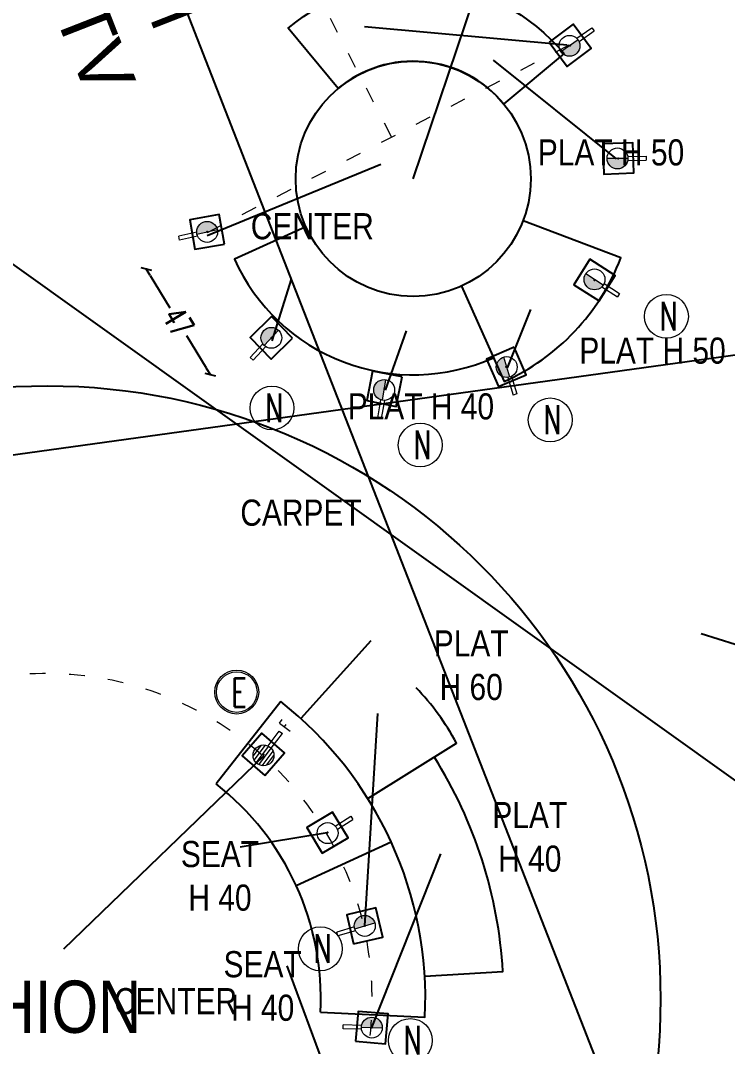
# Model space of a CAD drawing. Header units: millimetres. Extents: x 1734 to 22014, y 983 to 3953.
# Drawn here: x 2737.1 to 3007.7, y 2427.1 to 2819.7 of the extents above; entities that cross this region are included whole.
import ezdxf

# ---------------------------------------------------------------- set-up
doc = ezdxf.new("R2010")
doc.units = ezdxf.units.MM
doc.linetypes.add('ACAD_ISO03W100', pattern=[30, 12, -18])
doc.linetypes.add('PUNTO2', pattern=[0.125, 0, -0.125])
for name, color, linetype in [('ARCH PLAN_text', 3, 'Continuous'), ('FLOO_areas', 6, 'Continuous'), ('LAY_furn freestanding', 1, 'Continuous'), ('LAY_furn wall', 1, 'Continuous'), ('LAY_text', 3, 'Continuous'), ('LD_beam', 240, 'Continuous'), ('LD_pointing', 30, 'Continuous'), ('LD_quote', 242, 'Continuous')]:
    doc.layers.add(name, color=color, linetype=linetype)
doc.layers.add('LD_light', color=240, linetype='Continuous', lineweight=5)
doc.layers.add('LD_text', color=7, linetype='Continuous', lineweight=9)
doc.styles.add('Detail 1-50', font='Arial Narrow.ttf', dxfattribs={"height": 0.125})
doc.styles.add('SIMPLEX', font='SIMPLEX.SHX', dxfattribs={"width": 0.65})
doc.styles.get("Standard").update_dxf_attribs({"font": 'Arial.ttf'})
doc.dimstyles.new('Illuminazione 1_100', dxfattribs={"dimtxt": 9, "dimasz": 3, "dimexe": 0.05, "dimexo": 0.05, "dimgap": 1.5, "dimtad": 0, "dimdec": 0, "dimlfac": -1, "dimzin": 0, "dimdsep": 46, "dimtxsty": 'SIMPLEX', "dimblk": 'LINEET2S', "dimcen": 0, "dimdle": 0.1, "dimse1": 1, "dimse2": 1, "dimclrd": 7, "dimclrt": 256, "dimadec": 0, "dimazin": 0, "dimtfac": 1, "dimtdec": 0, "dimtix": 1, "dimtmove": 2, "dimatfit": 3, "dimldrblk": 'OBLIQUE', "dimfxl": 1, "dimtolj": 1, "dimarcsym": 0})

# ---------------------------------------------------------------- blocks, each defined once
blk = doc.blocks.new('farettosingolo11.5x11.5')
at = {"layer": 'LD_beam'}
blk.add_lwpolyline([(-5.75, 5.75), (5.75, 5.75), (5.75, -5.75), (-5.75, -5.75)], close=True, dxfattribs=at)
blk.add_point((0, 0), dxfattribs=at)
blk = doc.blocks.new('A$C2ABF7FAD')
at = {"layer": 'LD_light', "ltscale": 0.5}
h = blk.add_hatch(dxfattribs=at)
h.set_pattern_fill('LINE', color=70, scale=10, angle=450, style=0)
h.set_pattern_definition([(90, (4318.2435, -3313.5143), (-1.25, -3e-10), [])])
h.paths.add_polyline_path([(0, 4, 1), (8, 4, 1)])
at = {"layer": 'LD_light', "color": 70}
for p, q in [((3.25, 7.93), (3.25, 14.98)), ((3.25, 14.98), (4.75, 14.98)), ((4.75, 7.93), (4.75, 14.98))]:
    blk.add_line(p, q, dxfattribs=at)
blk.add_circle((4, 4), 4, dxfattribs=at)
at = {"layer": 'LD_light', "color": 70, "insert": (4, 18.2), "char_height": 5.08, "width": 7.4922, "attachment_point": 5, "rotation": 90, "style": 'SIMPLEX'}
blk.add_mtext('F', dxfattribs=at)
blk = doc.blocks.new('purefasciostrettoplan')
at = {"layer": 'LD_light'}
blk.add_hatch(color=256, dxfattribs=at).paths.add_polyline_path([(-4.3, 0, 1), (4.3, 0)])
for p, q in [((4.3, 0), (-4.3, 0)), ((4.22, 0.81), (11.81, 0.81)), ((11.81, 0.81), (11.81, -0.81)), ((4.22, -0.81), (11.81, -0.81))]:
    blk.add_line(p, q, dxfattribs=at)
blk.add_circle((0, 0), 4.3, dxfattribs=at)
blk = doc.blocks.new('A$C095D6B25')
at = {"layer": 'LD_light'}
for p, q in [((5.63, 5.45), (0, 1.2)), ((6.53, 4.26), (0.9, 0)), ((0.9, 0), (0, 1.2))]:
    blk.add_line(p, q, dxfattribs=at)
blk.add_circle((9.21, 7.22), 4, dxfattribs=at)
blk = doc.blocks.new('LINEET2S')
blk.add_line((-1, 0), (0, 0))
at = {"color": 5}
blk.add_line((0.5, 0.5), (-0.5, -0.5), dxfattribs=at)
blk = doc.blocks.new('*D315')
at = {"layer": 'DEFPOINTS', "color": 0, "transparency": 16777216}
for p in [(2808.53, 2738.79), (2833.11, 2698.24), (2809.78, 2684.11)]:
    blk.add_point(p, dxfattribs=at)
at = {"layer": 'LD_quote', "color": 7, "lineweight": -2, "transparency": 16777216}
for p, q in [((2786.76, 2722.09), (2794.26, 2709.72)), ((2808.23, 2686.67), (2800.73, 2699.05))]:
    blk.add_line(p, q, dxfattribs=at)
at = {"layer": 'LD_quote', "color": 7, "lineweight": -2, "transparency": 16777216, "xscale": 3, "yscale": 3, "zscale": 3}
for p, rotation in [((2785.21, 2724.66), 121.2142769281422), ((2809.78, 2684.11), 301.2142769281422)]:
    blk.add_blockref('LINEET2S', p, dxfattribs=dict(at, rotation=rotation))
at = {"layer": 'LD_quote', "transparency": 16777216, "insert": (2797.49, 2704.38), "char_height": 9, "attachment_point": 5, "rotation": 301.2143, "style": 'SIMPLEX'}
blk.add_mtext('\\A1;47', dxfattribs=at)
blk = doc.blocks.new('_Oblique')
at = {"color": 0, "linetype": 'ByBlock', "lineweight": -2}
blk.add_line((-0.5, -0.5), (0.5, 0.5), dxfattribs=at)
blk = doc.blocks.new('n')
at = {"layer": 'LD_light'}
blk.add_circle((0, 0), 8.4, dxfattribs=at)
at = {"layer": 'LD_light', "style": 'SIMPLEX', "width": 0.65}
blk.add_text('N', height=11.01, dxfattribs=at).set_placement((-2.55, -5.41))
blk = doc.blocks.new('e')
at = {"layer": 'LD_light', "color": 150}
for radius in [8.4, 7.78]:
    blk.add_circle((0, 0), radius, dxfattribs=at)
at = {"layer": 'LD_light', "color": 150, "style": 'SIMPLEX', "width": 0.65}
blk.add_text('E', height=11.01, dxfattribs=at).set_placement((-2.02, -5.7))

msp = doc.modelspace()

# ---------------------------------------------------------------- linework, layer by layer
at = {"color": 3}
for p, q in [((2769.834, 2901.887), (2988.534, 2342.243)), ((3044.4, 2504.743), (2564.682, 2847.453)), ((3187.249, 2716.142), (2592.089, 2633.591))]:
    msp.add_line(p, q, dxfattribs=at)
at = {"layer": 'FLOO_areas', "color": 144}
msp.add_arc((2747.376, 2445.198), 254.684, 103.22778, 304.99126, dxfattribs=at)
at = {"layer": 'LAY_furn freestanding', "color": 144}
msp.add_lwpolyline([(2945.122, 2807.01), (2922.042, 2787.845, 0.4142136), (2858.674, 2793.718), (2839.509, 2816.799, -0.4142136)], format="xyb", close=True, dxfattribs=at)
for points in [[(2846.36, 2740.687), (2818.985, 2728.413, 0.4142136), (2918.106, 2690.662)], [(2905.832, 2718.037), (2922.197, 2681.538, 0.1989124), (2966.855, 2728.845), (2929.474, 2743.082, -0.1989124)], [(2871.142, 2582.274), (2844.336, 2552.585, -0.0338783)], [(2870.034, 2521.932), (2903.945, 2543.146, 0.0694497), (2888.52, 2564.304, 0.0338783)], [(2851.938, 2440.154), (2891.891, 2438.227, 0.2430488), (2836.687, 2559.026)], [(2891.793, 2453.971), (2921.738, 2455.79, 0.1252367), (2895.468, 2537.843)], [(2842.588, 2488.709), (2878.969, 2505.335, 0.1197809)]]:
    msp.add_lwpolyline(points, format="xyb", dxfattribs=at)
msp.add_lwpolyline([(2836.687, 2559.026), (2811.995, 2527.556)], dxfattribs=at)
for centre, radius in [((2887.421, 2759.098), 45), ((2747.376, 2445.198), 234.684)]:
    msp.add_circle(centre, radius, dxfattribs=at)
msp.add_arc((2747.376, 2445.198), 104.684, 357.23862, 51.88179, dxfattribs=at)
at = {"layer": 'LAY_furn wall', "color": 144}
msp.add_arc((2747.376, 2445.198), 254.684, 177.26695, 304.99128, dxfattribs=at)
at = {"layer": 'LD_beam'}
for points in [[(2716.74, 2573.269, 1.2105456), (2823.313, 2337.614, 1.2105456)], [(2719.997, 2559.653, 1.2105456), (2815.24, 2349.052, 1.2105456)]]:
    msp.add_lwpolyline(points, format="xyb", dxfattribs=at)
at = {"layer": 'LD_pointing'}
for p, q in [((2887.421, 2759.098), (2961.403, 2978.796)), ((2946.378, 2810.215), (2868.818, 2817.319)), ((2965.185, 2766.791), (2918.122, 2804.579)), ((2808.577, 2737.458), (2874.978, 2764.712)), ((2833.44, 2697.156), (2840.857, 2720.72)), ((2923.509, 2686.712), (2932.445, 2709.045)), ((2876.827, 2678.211), (2884.807, 2700.872)), ((2997.649, 2585.122), (3102.454, 2551.911)), ((2868.867, 2473.201), (2873.848, 2554.51)), ((2830.267, 2538.338), (2753.587, 2464.261)), ((2854.468, 2508.839), (2821.22, 2503.291)), ((2871.581, 2434.285), (2897.947, 2500.744)), ((2862.055, 2396.262), (2839.107, 2457.917))]:
    msp.add_line(p, q, dxfattribs=at)
at = {"layer": 'LD_text', "color": 9, "linetype": 'ACAD_ISO03W100', "ltscale": 0.5}
for p, q in [((2879.155, 2775.125), (2716.463, 3089)), ((2808.675, 2738.593), (2947.07, 2810.327))]:
    msp.add_line(p, q, dxfattribs=at)
msp.add_arc((2746.894, 2444.98), 124.785, 305.45443, 103.21463, dxfattribs=at)

# ---------------------------------------------------------------- block references
at = {"layer": 'LD_beam', "xscale": -1}
for p, rotation in [((2947.477, 2810.183), 126.7650886405536), ((2965.877, 2766.904), 92.06199832068924), ((2808.532, 2738.794), 279.9636704075604), ((2956.806, 2720.376), 57.64233273806352), ((2833.106, 2698.241), 314.3833359901861), ((2923.023, 2687.121), 23.22266715543771), ((2876.358, 2678.785), 348.8030015728119), ((2830.072, 2538.829), 228.9049768583141), ((2854.56, 2508.896), 211.0567250558532), ((2868.874, 2473.202), 193.2780595113645), ((2871.581, 2434.285), 175.2775292050133)]:
    msp.add_blockref('farettosingolo11.5x11.5', p, dxfattribs=dict(at, rotation=rotation))
at = {"layer": 'LD_light'}
for p, xscale, yscale, zscale, rotation in [((2947.232, 2810.018), 0.9302325581395444, 0.9302325581395444, 0.9302325581395444, 35.04999102303733), ((2965.582, 2766.908), 0.9302325581395443, 0.9302325581395443, 0.9302325581395443, 0.3469007031730419), ((2808.532, 2738.794), 0.9302325581395443, 0.9302325581395443, 0.9302325581395443, 192.4570184873787), ((2956.787, 2720.613), 0.930232558139544, 0.930232558139544, 0.930232558139544, 326.6990978037255), ((2833.106, 2698.241), 0.9302325581395448, 0.9302325581395448, 0.9302325581395448, 226.5025869624979), ((2923.195, 2687.058), 0.9302325581395442, 0.9302325581395442, 0.9302325581395442, 286.8387488451316), ((2876.29, 2678.291), 0.9302325581395443, 0.9302325581395443, 0.9302325581395443, 260.4088243946771), ((2868.867, 2473.201), 0.9302325581395443, 0.9302325581395443, 0.9302325581395443, 196.4810899852536), ((2871.574, 2434.286), 0.9302325581395441, 0.9302325581395441, 0.9302325581395441, 178.4805596789002)]:
    msp.add_blockref('purefasciostrettoplan', p, dxfattribs=dict(at, xscale=xscale, yscale=yscale, zscale=zscale, rotation=rotation))
for name, p, rotation in [('A$C2ABF7FAD', (2824.512, 2537.685), 323.0184375449882), ('A$C095D6B25', (2864.464, 2515.076), 174.824802027247)]:
    msp.add_blockref(name, p, dxfattribs=dict(at, rotation=rotation))
at = {"layer": 'LD_quote', "linetype": 'PUNTO2', "rotation": 0.02541393537362653}
for name, p in [('n', (2984.322, 2706.474)), ('n', (2833.342, 2671.396)), ('n', (2939.845, 2666.831)), ('n', (2890.08, 2657.221)), ('e', (2819.859, 2562.684)), ('n', (2851.867, 2464.423)), ('n', (2886.309, 2429.339))]:
    msp.add_blockref(name, p, dxfattribs=at)

# ---------------------------------------------------------------- texts
at = {"insert": (2784.843, 2879.633), "char_height": 20, "attachment_point": 1, "rotation": 291.34473}
msp.add_mtext_dynamic_manual_height_columns('4MM CCTV', width=123.56614, gutter_width=12.5, heights=[0], dxfattribs=at)
at = {"layer": 'ARCH PLAN_text', "color": 144, "char_height": 10, "width": 131.20204, "attachment_point": 2, "style": 'Detail 1-50'}
for insert in [(2848.786, 2745.976), (2796.462, 2449.402)]:
    msp.add_mtext('CENTER', dxfattribs=dict(at, insert=insert))
at = {"layer": 'LAY_text', "color": 144, "attachment_point": 2, "style": 'Detail 1-50'}
for s, insert, char_height, width in [('PLAT H 50', (2963.111, 2774.22), 10, 80.26512), ('PLAT H 50', (2978.996, 2698.366), 10, 80.26512), ('PLAT H 40', (2890.348, 2677.016), 10, 80.26512), ('CARPET', (2844.463, 2636.348), 10, 131.20204), ('PLAT\\PH 60', (2909.6, 2586.312), 10, 80.26512), ('PLAT\\PH 40', (2932.019, 2520.613), 10, 80.26512), ('SEAT\\PH 40', (2813.443, 2505.697), 10, 80.26512), ('SEAT\\PH 40', (2829.783, 2463.543), 10, 80.26512), ('{\\C4;FASHION}', (2732.427, 2452.272), 20, 191.42788)]:
    msp.add_mtext(s, dxfattribs=dict(at, insert=insert, char_height=char_height, width=width))

# ---------------------------------------------------------------- dimensions: what is measured, and where the dimension line sits
at = {"layer": 'LD_quote'}
dim = msp.add_aligned_dim(p1=(2808.532, 2738.794), p2=(2833.106, 2698.241), distance=-27.273, dimstyle='Illuminazione 1_100', dxfattribs=at)
dim.commit()
dim.dimension.update_dxf_attribs({"geometry": '*D315', "text_midpoint": (2797.494, 2704.384)})

doc.saveas('drawing.dxf')
